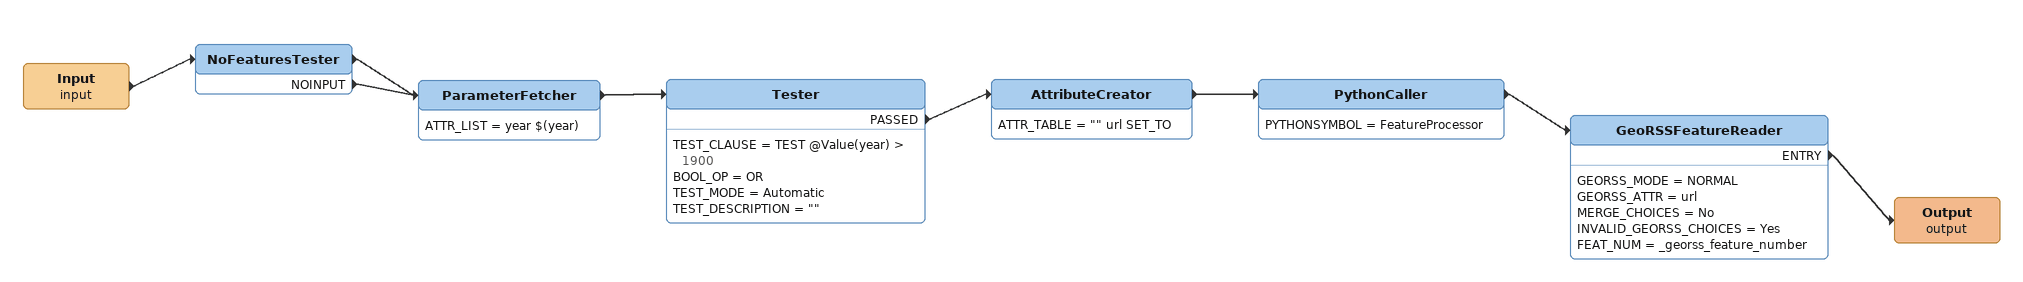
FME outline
Input (input)
    -> NoFeaturesTester
NoFeaturesTester
    NOINPUT -> ParameterFetcher
    -> ParameterFetcher
ParameterFetcher
    ATTR_LIST = year $(year)
    -> Tester
Tester
    TEST_CLAUSE = TEST @Value(year) > 1900
    BOOL_OP = OR
    TEST_MODE = Automatic
    TEST_DESCRIPTION = ""
    PASSED -> AttributeCreator
AttributeCreator
    ATTR_TABLE = "" url SET_TO
    -> PythonCaller
PythonCaller
    PYTHONSYMBOL = FeatureProcessor
    -> GeoRSSFeatureReader
GeoRSSFeatureReader
    GEORSS_MODE = NORMAL
    GEORSS_ATTR = url
    MERGE_CHOICES = No
    INVALID_GEORSS_CHOICES = Yes
    FEAT_NUM = _georss_feature_number
    ENTRY -> Output (output)
Output (output)
